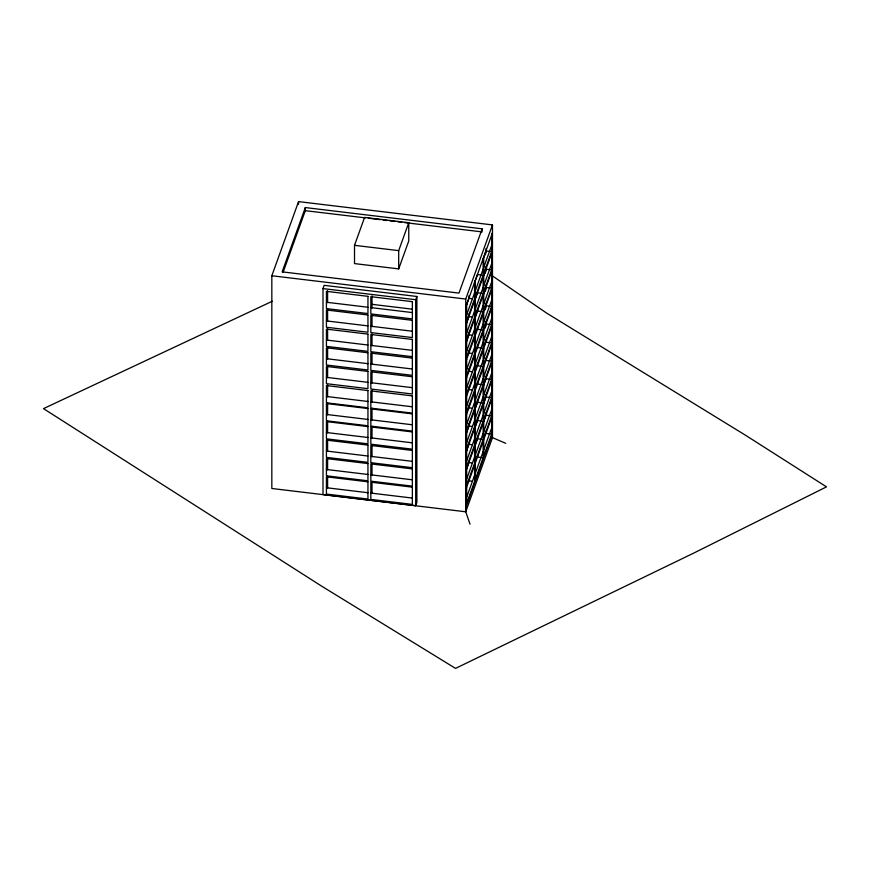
<?xml version="1.0" encoding="UTF-8"?>
<svg xmlns="http://www.w3.org/2000/svg" width="870" height="870" viewBox="0 0 870 870"><rect width="100%" height="100%" fill="white"/><g stroke="black" fill="none" stroke-linecap="round" stroke-linejoin="round"><path stroke-width="1.3" d="M492.474 224.906L465.744 299.052L465.744 511.788L271.832 488.483L271.832 275.757L298.551 201.612L492.474 224.906L492.474 437.643L465.744 511.788L470.028 524.186M305.316 207.571L282.152 271.853L458.979 293.092L482.154 228.821L305.316 207.571L305.316 210.66L283.054 272.419M322.998 288.59L324.173 285.338L416.871 296.474L416.871 502.425L415.697 505.677L322.998 494.541L322.998 288.59L415.697 299.726L416.871 296.474M354.514 245.329L364.584 217.413L408.759 222.72L408.759 240.968L398.688 268.895L354.514 263.588L354.514 245.329L398.688 250.636L408.759 222.72M465.744 306.947L492.474 232.801M465.874 306.838L468.952 298.301L468.952 295.756M474.422 283.12L477.499 274.583L482.002 275.127M483.383 258.27L486.015 250.951L486.015 248.407M485.199 254.932L486.112 252.387M466.668 314.755L474.585 292.809M475.216 291.037L483.133 269.091M483.742 267.405L491.648 245.46M466.015 324.456L492.202 251.789M465.874 325.086L468.952 316.56L468.952 314.016M474.422 301.368L477.499 292.831L482.002 293.375M483.383 276.519L486.015 269.2L486.015 266.655M485.134 273.343L486.112 270.635M466.668 333.014L474.585 311.068M475.216 309.285L483.133 287.339M483.742 285.654L491.648 263.708M466.015 342.704L492.202 270.037M465.874 343.335L468.952 334.809L468.952 332.264M474.422 319.616L477.499 311.079L477.499 308.535M483.383 294.767L486.015 287.448L486.015 284.903M485.134 291.591L486.112 288.883M466.668 351.262L474.585 329.317M475.216 327.533L483.133 305.587M483.742 303.902L491.648 281.956M465.874 361.594L492.202 288.285M485.134 309.851L486.112 307.132M466.668 369.511L474.585 347.565M475.216 345.781L483.133 323.836M483.742 322.15L491.648 300.204M465.874 379.842L492.202 306.534M485.134 328.099L486.112 325.38M466.668 387.759L474.585 365.813M475.216 364.041L483.133 342.084M483.742 340.409L491.648 318.463M465.874 398.09L492.202 324.782M466.668 406.007L474.585 384.062M475.216 382.289L483.133 360.343M483.742 358.657L491.648 336.712M465.874 416.338L492.202 343.03M466.668 424.255L474.585 402.31M475.216 400.537L483.133 378.591M483.742 376.906L491.648 354.96M466.015 433.945L492.202 361.278M465.874 434.587L468.952 426.05L468.952 423.505M474.422 410.868L477.499 402.331L477.499 399.787M483.383 386.008L486.015 378.7L486.015 376.155M466.668 442.504L474.585 420.558M475.216 418.785L483.133 396.84M483.742 395.154L491.648 373.208M466.015 452.193L492.202 379.527M465.874 452.835L468.952 444.298L472.323 444.7M474.422 429.117L477.499 420.58L477.499 418.035M483.383 404.267L486.015 396.948L486.015 394.404M466.668 460.752L474.585 438.806M475.216 437.034L483.133 415.088M483.742 413.402L491.648 391.456M466.015 470.442L492.202 397.775M465.874 471.083L468.952 462.546L472.323 462.96M474.422 447.365L477.499 438.828L477.499 436.283M483.383 422.515L486.015 415.197L486.015 412.652M466.668 479L474.585 457.054M475.216 455.282L483.133 433.336M483.742 431.65L491.648 409.705M465.874 489.331L492.202 416.023M466.668 497.248L474.585 475.303M475.216 473.53L483.133 451.584M483.742 449.899L491.648 427.953M466.015 506.949L492.202 434.282M272.332 301.227L43.5 408.628L321.835 586.271L455.532 668.388L693.716 553.102L826.5 486.863L745.481 435.228L546.458 312.982L492.028 275.627M305.316 210.66L365.607 217.902M368.282 218.218L380.342 219.675M383.017 219.99L387.041 220.48M389.716 220.795L395.078 221.437M397.753 221.763L401.777 222.242M404.452 222.568L482.154 231.898M486.015 250.951L490.517 251.495M486.015 269.2L490.517 269.743M486.015 287.448L490.517 287.992M468.952 298.301L472.323 298.714M271.832 275.757L465.744 299.052M490.517 306.24L486.015 305.696L486.015 303.151M477.499 311.079L482.002 311.623M372.012 304.337L412.195 309.165M468.952 316.56L472.323 316.963M326.424 302.249L367.945 307.24M370.837 307.588L412.358 312.58M490.517 324.488L486.015 323.955L486.015 321.411M482.002 329.871L477.499 329.328L477.499 326.783M468.952 334.809L472.323 335.211M326.424 320.91L367.945 325.891M370.837 326.239L412.358 331.231M490.517 342.736L486.015 342.204L486.015 339.659M482.002 348.12L477.499 347.576L477.499 345.031M472.323 353.459L468.952 353.057L468.952 350.512M326.424 340.029L367.945 345.02M370.837 345.368L412.358 350.36M490.517 360.985L486.015 360.452L486.015 357.907M482.002 366.368L477.499 365.835L477.499 363.29M472.323 371.707L468.952 371.305L468.952 368.76M326.424 358.69L367.945 363.682M370.837 364.03L412.358 369.01M486.015 378.7L490.517 379.244M482.002 384.616L477.499 384.083L477.499 381.538M472.323 389.956L468.952 389.553L468.952 387.009M326.424 377.341L367.945 382.332M370.837 382.68L412.358 387.672M486.015 396.948L490.517 397.492M477.499 402.331L482.002 402.875M472.323 408.204L468.952 407.802L468.952 405.257M486.015 415.197L490.517 415.74M326.424 396.47L367.945 401.462M370.837 401.81L412.358 406.79M477.499 420.58L482.002 421.123M468.952 426.05L472.323 426.452M490.517 433.989L486.015 433.445L486.015 430.9M326.424 414.457L367.945 419.438M370.837 419.786L412.358 424.777M477.499 438.828L482.002 439.372M326.424 432.51L367.945 437.49M370.837 437.838L412.358 442.83M482.002 457.62L477.499 457.076L477.499 454.531M326.424 451.03L367.945 456.021M370.837 456.369L412.358 461.35M468.952 480.795L472.323 481.208M326.424 469.485L367.945 474.465M370.837 474.813L412.358 479.805M326.424 487.733L367.945 492.724M370.837 493.072L412.358 498.064M492.474 437.643L505.709 443.308M492.202 233.541L492.202 438.371M491.648 235.085L491.648 251.626L483.742 273.571L483.742 257.031M491.648 253.333L491.648 269.885L483.742 291.831L483.742 275.279M491.648 271.581L491.648 288.133L483.742 310.079L483.742 293.527M491.648 289.83L491.648 306.381L483.742 328.327L483.742 311.775M491.648 308.078L491.648 324.63L483.742 346.575L483.742 330.034M491.648 326.337L491.648 342.878L483.742 364.824L483.742 348.283M491.648 344.585L491.648 361.126L483.742 383.072L483.742 366.531M491.648 362.833L491.648 379.374L483.742 401.32L483.742 384.779M491.648 381.082L491.648 397.623L483.742 419.568L483.742 403.027M491.648 399.33L491.648 415.871L483.742 437.817L483.742 421.276M491.648 417.578L491.648 434.119L483.742 456.065L483.742 439.524M483.133 258.716L483.133 275.257L475.216 297.203L475.216 280.662M483.133 276.964L483.133 293.505L475.216 315.451L475.216 298.91M483.133 295.213L483.133 311.764L475.216 333.71L475.216 317.158M483.133 313.461L483.133 330.013L475.216 351.958L475.216 335.407M483.133 331.709L483.133 348.261L475.216 370.207L475.216 353.655M483.133 349.968L483.133 366.509L475.216 388.455L475.216 371.914M483.133 368.217L483.133 384.757L475.216 406.703L475.216 390.162M483.133 386.465L483.133 403.006L475.216 424.951L475.216 408.411M483.133 404.713L483.133 421.254L475.216 443.2L475.216 426.659M483.133 422.961L483.133 439.502L475.216 461.448L475.216 444.907M483.133 441.21L483.133 457.75L475.216 479.696L475.216 463.155M482.154 228.821L482.154 230.876M474.585 282.435L474.585 298.986L466.668 320.932L466.668 304.38M474.585 300.694L474.585 317.235L466.668 339.18L466.668 322.639M474.585 318.942L474.585 335.483L466.668 357.429L466.668 340.888M474.585 337.19L474.585 353.731L466.668 375.677L466.668 359.136M474.585 355.438L474.585 371.979L466.668 393.925L466.668 377.384M474.585 373.687L474.585 390.228L466.668 412.173L466.668 395.632M474.585 391.935L474.585 408.476L466.668 430.422L466.668 413.881M474.585 410.183L474.585 426.724L466.668 448.67L466.668 432.129M474.585 428.431L474.585 444.972L466.668 466.918L466.668 450.377M474.585 446.68L474.585 463.221L466.668 485.166L466.668 468.625M474.585 464.928L474.585 481.48L466.668 503.425L466.668 486.874M466.015 306.207L466.015 511.038M415.697 299.726L415.697 505.677M398.688 250.636L398.688 268.895M372.012 295.854L372.012 308.132M372.012 314.733L372.012 326.674M372.012 333.862L372.012 345.803M372.012 352.513L372.012 364.454M372.012 371.175L372.012 383.115M372.012 390.293L372.012 402.234M372.012 408.28L372.012 420.221M372.012 426.333L372.012 438.273M372.012 444.853L372.012 456.793M372.012 463.308L372.012 475.248M372.012 481.556L372.012 493.497M327.599 290.743L327.599 302.684M327.599 309.394L327.599 321.334M327.599 328.523L327.599 340.464M327.599 347.173L327.599 359.114M327.599 365.835L327.599 377.776M327.599 384.964L327.599 396.894M327.599 402.94L327.599 414.881M327.599 420.993L327.599 432.934M327.599 439.513L327.599 451.454M327.599 457.968L327.599 469.909M327.599 476.227L327.599 488.168M298.551 201.612L298.551 204.243M367.945 296.333L326.424 291.341L326.424 308.589L367.945 313.57L367.945 296.333M412.358 301.662L370.837 296.681L370.837 313.918L412.358 318.909L412.358 301.662M367.945 314.983L326.424 309.992L326.424 327.24L367.945 332.231L367.945 314.983M412.358 320.323L370.837 315.331L370.837 332.579L412.358 337.571L412.358 320.323M367.945 334.113L326.424 329.121L326.424 346.369L367.945 351.36L367.945 334.113M412.358 339.441L370.837 334.461L370.837 351.708L412.358 356.689L412.358 339.441M367.945 352.763L326.424 347.772L326.424 365.019L367.945 370.011L367.945 352.763M412.358 358.103L370.837 353.111L370.837 370.359L412.358 375.351L412.358 358.103M367.945 371.425L326.424 366.433L326.424 383.681L367.945 388.672L367.945 371.425M412.358 376.753L370.837 371.773L370.837 389.02L412.358 394.001L412.358 376.753M367.945 390.543L326.424 385.562L326.424 402.799L367.945 407.791L367.945 390.543M412.358 395.883L370.837 390.891L370.837 408.139L412.358 413.13L412.358 395.883M367.945 408.53L326.424 403.539L326.424 420.786L367.945 425.778L367.945 408.53M412.358 413.87L370.837 408.878L370.837 426.126L412.358 431.118L412.358 413.87M367.945 426.583L326.424 421.591L326.424 438.839L367.945 443.83L367.945 426.583M412.358 431.922L370.837 426.931L370.837 444.178L412.358 449.17L412.358 431.922M367.945 445.103L326.424 440.111L326.424 457.359L367.945 462.351L367.945 445.103M412.358 450.442L370.837 445.451L370.837 462.699L412.358 467.69L412.358 450.442M367.945 463.558L326.424 458.566L326.424 475.814L367.945 480.805L367.945 463.558M412.358 468.897L370.837 463.906L370.837 481.153L412.358 486.145L412.358 468.897M367.945 481.817L326.424 476.825L326.424 494.073L367.945 499.054L367.945 481.817M412.358 487.146L370.837 482.165L370.837 499.402L412.358 504.393L412.358 487.146"/></g></svg>
